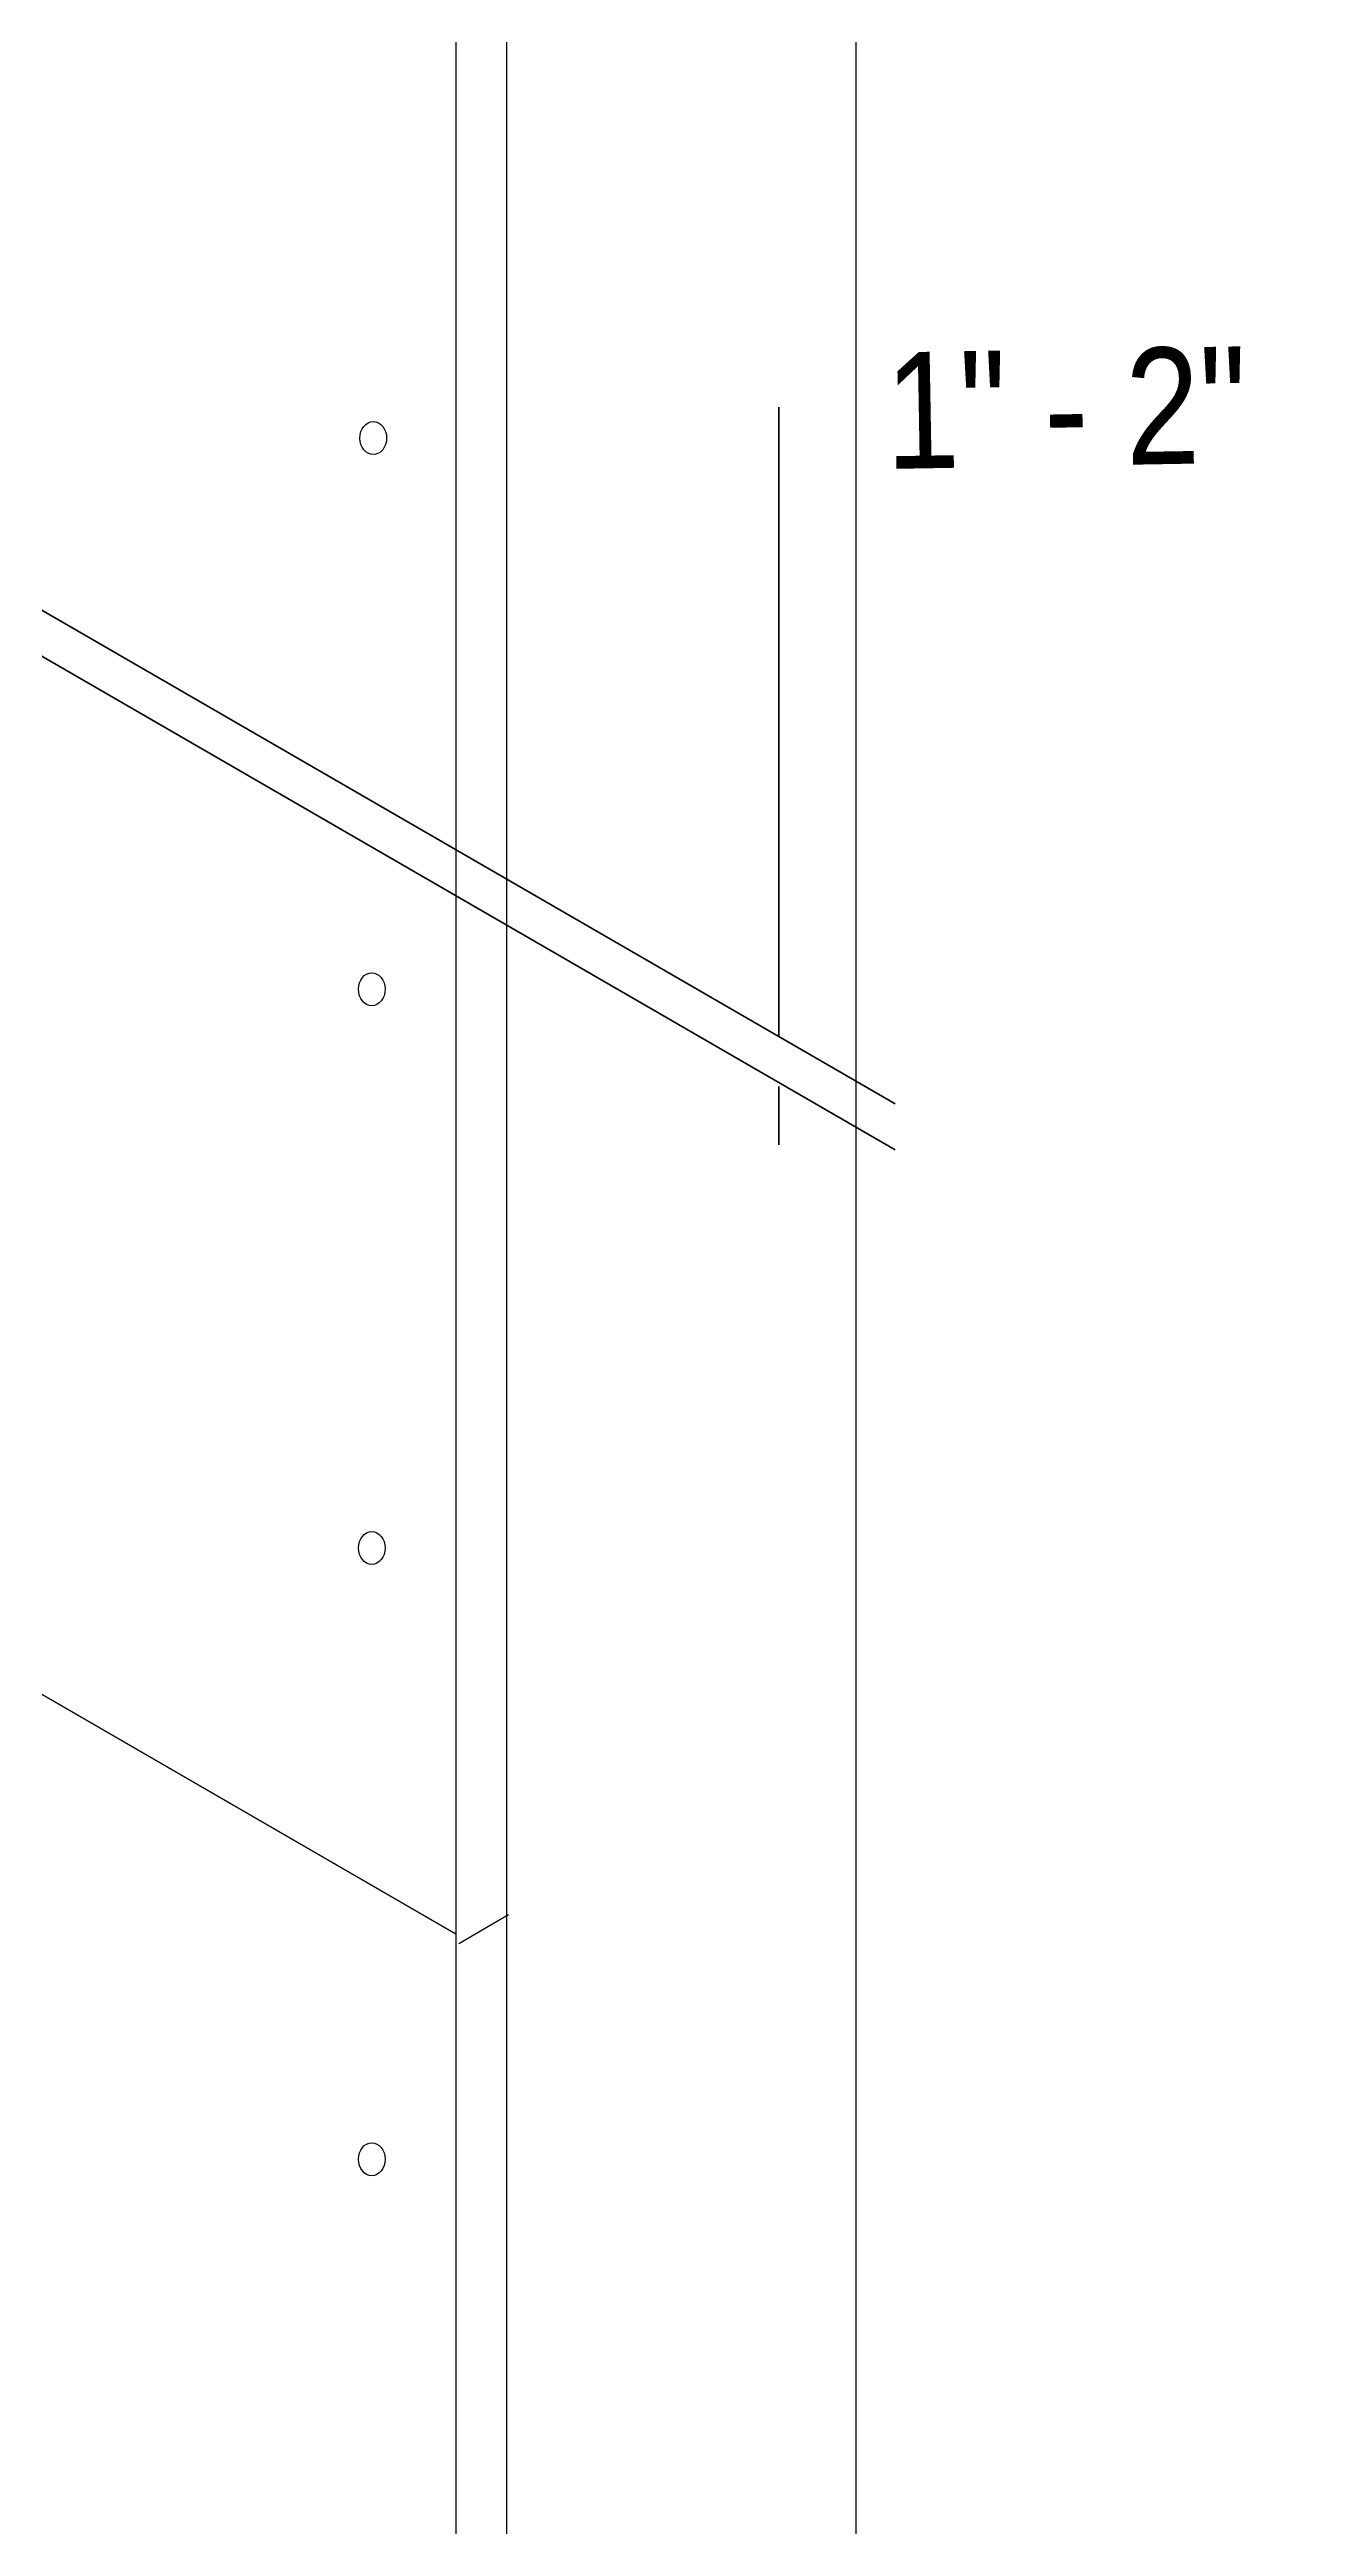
# Model space of a CAD drawing. Extents: x -1337 to 5791, y -3809 to 1769.
# Drawn here: x 3837.6 to 3958.5, y -2898.7 to -2659.3 of the extents above; entities that cross this region are included whole.
import ezdxf

# ---------------------------------------------------------------- set-up
doc = ezdxf.new("R2010")
doc.units = 0
doc.header["$MEASUREMENT"] = 0
for name, color, linetype, lineweight in [('.ATI-TEXT', 7, 'Continuous', 0), ('G-ANNO-TTLB', 7, 'Continuous', 0), ('WALL SCRATCH', 7, 'Continuous', 0)]:
    doc.layers.add(name, color=color, linetype=linetype, lineweight=lineweight)

msp = doc.modelspace()

# ---------------------------------------------------------------- hatches: boundary and pattern name
at = {"layer": 'G-ANNO-TTLB', "true_color": 0xff00ff, "transparency": 33554687}
h = msp.add_hatch(color=6, dxfattribs=at)
edge = h.paths.add_edge_path()
edge.add_spline(control_points=[(5472, -3692.6), (5472, -3692.6), (2542.48, -3692.6), (2542.48, -3692.6), (2542.48, -3692.6), (2542.48, -1235.6), (2542.48, -1235.6), (2542.48, -1235.6), (5472, -1235.6), (5472, -1235.6), (5472, -1235.6), (5472, -3692.6), (5472, -3692.6)], knot_values=[0, 0, 0, 0, 1, 1, 1, 2, 2, 2, 3, 3, 3, 4, 4, 4, 4], degree=3, periodic=0)
edge = h.paths.add_edge_path()
edge.add_spline(control_points=[(2551.48, -1244.6), (2551.48, -1244.6), (2551.48, -3683.6), (2551.48, -3683.6), (2551.48, -3683.6), (5463, -3683.6), (5463, -3683.6), (5463, -3683.6), (5463, -1244.6), (5463, -1244.6), (5463, -1244.6), (2551.48, -1244.6), (2551.48, -1244.6)], knot_values=[0, 0, 0, 0, 1, 1, 1, 2, 2, 2, 3, 3, 3, 4, 4, 4, 4], degree=3, periodic=0)
edge.add_line((2551.48, -1244.6), (2551.48, -1244.6))

# ---------------------------------------------------------------- linework, layer by layer
at = {"layer": '.ATI-TEXT', "color": 1, "lineweight": 35, "true_color": 0xff0000}
for p, q in [((3788.03, -2689.71), (3919.28, -2765.64)), ((3794.16, -2688.81), (3919.28, -2761.2)), ((3908.03, -2754.69), (3908.03, -2693.86)), ((3908.03, -2759.53), (3908.03, -2765.15))]:
    msp.add_line(p, q, dxfattribs=at)
at = {"layer": 'G-ANNO-TTLB'}
for points in [[(5472, -3692.6), (5472, -3692.6), (2542.48, -3692.6), (2542.48, -3692.6), (2542.48, -3692.6), (2542.48, -1235.6), (2542.48, -1235.6), (2542.48, -1235.6), (5472, -1235.6), (5472, -1235.6), (5472, -1235.6), (5472, -3692.6), (5472, -3692.6)], [(2551.48, -1244.6), (2551.48, -1244.6), (2551.48, -3683.6), (2551.48, -3683.6), (2551.48, -3683.6), (5463, -3683.6), (5463, -3683.6), (5463, -3683.6), (5463, -1244.6), (5463, -1244.6), (5463, -1244.6), (2551.48, -1244.6), (2551.48, -1244.6)]]:
    msp.add_open_spline(points, degree=3, knots=[0, 0, 0, 0, 1, 1, 1, 2, 2, 2, 3, 3, 3, 4, 4, 4, 4], dxfattribs=at)
at = {"layer": 'WALL SCRATCH', "color": 33, "lineweight": 25, "true_color": 0xcc9966}
msp.add_line((3915.53, -3032.21), (3915.53, -2607.85), dxfattribs=at)
at = {"layer": 'WALL SCRATCH', "color": 2, "lineweight": 25, "true_color": 0xffff00}
for p, q in [((3881.77, -3051.05), (3881.77, -2626.69)), ((3876.82, -2629.22), (3876.82, -3053.58)), ((3834.98, -2817.18), (3876.82, -2841.4)), ((3881.92, -2839.59), (3877.11, -2842.38))]:
    msp.add_line(p, q, dxfattribs=at)
at = {"layer": 'WALL SCRATCH', "color": 252, "lineweight": 25, "true_color": 0x848484}
for centre in [(3868.85, -2696.84), (3868.71, -2750.12), (3868.71, -2750.12), (3868.71, -2804.12), (3868.71, -2804.12), (3868.71, -2863.2), (3868.71, -2863.2)]:
    msp.add_ellipse(centre, major_axis=(0, 1.59), ratio=0.812499, dxfattribs=at)

# ---------------------------------------------------------------- texts
at = {"layer": '.ATI-TEXT', "insert": (3918.43, -2699.83), "char_height": 0.2, "attachment_point": 7, "rotation": 0.9999}
msp.add_mtext('\\C1;\\c255;\\FArial Narrow|b0|i0|c1;\\H11.253424;\\W1.000002;1" - 2"', dxfattribs=at)

doc.saveas('drawing.dxf')
